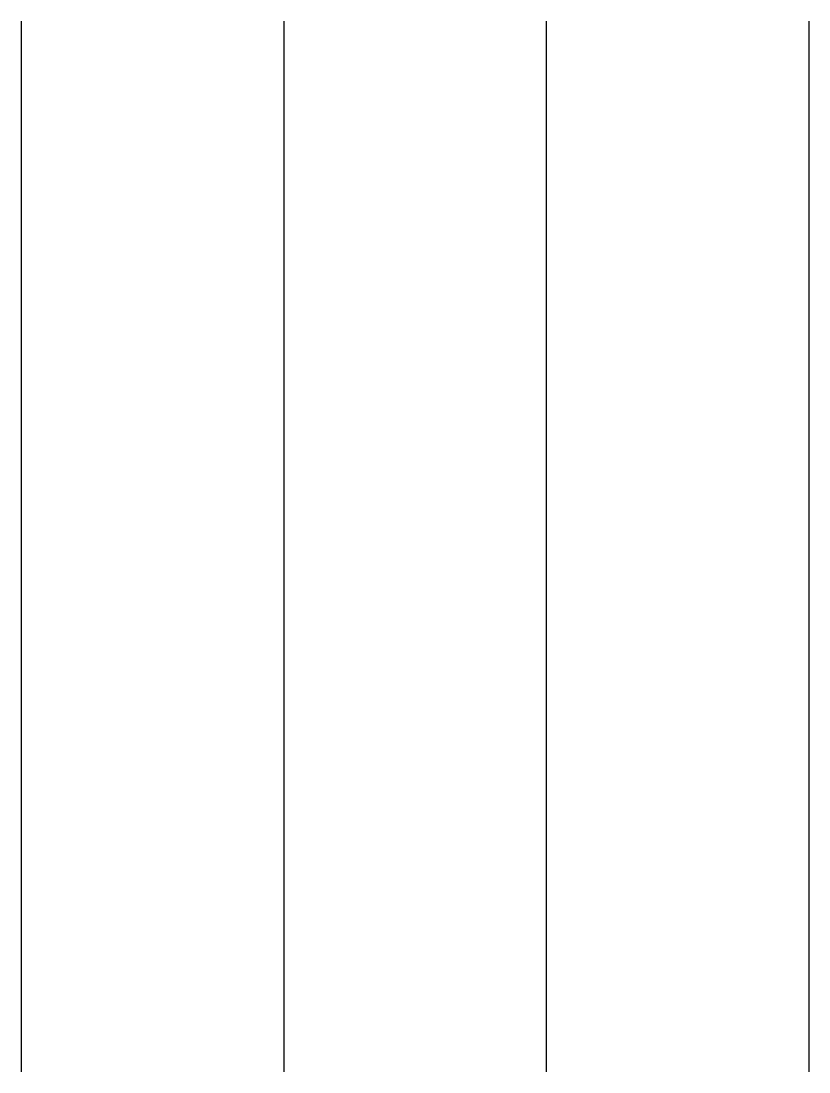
# Model space of a CAD drawing. Extents: x -20 to 10, y -20 to 20.
import ezdxf

# ---------------------------------------------------------------- set-up
doc = ezdxf.new("R2010")
doc.units = 0

msp = doc.modelspace()

# ---------------------------------------------------------------- linework, layer by layer
for points in [[(-20, 20), (-20, 16.923), (-20, 13.846), (-20, 10.769), (-20, 7.692), (-20, 4.615), (-20, 1.538), (-20, -1.538), (-20, -4.615), (-20, -7.692), (-20, -10.769), (-20, -13.846), (-20, -16.923), (-20, -20)], [(-10, 20), (-10, 16.923), (-10, 13.846), (-10, 10.769), (-10, 7.692), (-10, 4.615), (-10, 1.538), (-10, -1.538), (-10, -4.615), (-10, -7.692), (-10, -10.769), (-10, -13.846), (-10, -16.923), (-10, -20)], [(0, 20), (0, 16.923), (0, 13.846), (0, 10.769), (0, 7.692), (0, 4.615), (0, 1.538), (0, -1.538), (0, -4.615), (0, -7.692), (0, -10.769), (0, -13.846), (0, -16.923), (0, -20)], [(10, 20), (10, 16.923), (10, 13.846), (10, 10.769), (10, 7.692), (10, 4.615), (10, 1.538), (10, -1.538), (10, -4.615), (10, -7.692), (10, -10.769), (10, -13.846), (10, -16.923), (10, -20)]]:
    msp.add_lwpolyline(points)

doc.saveas('drawing.dxf')
